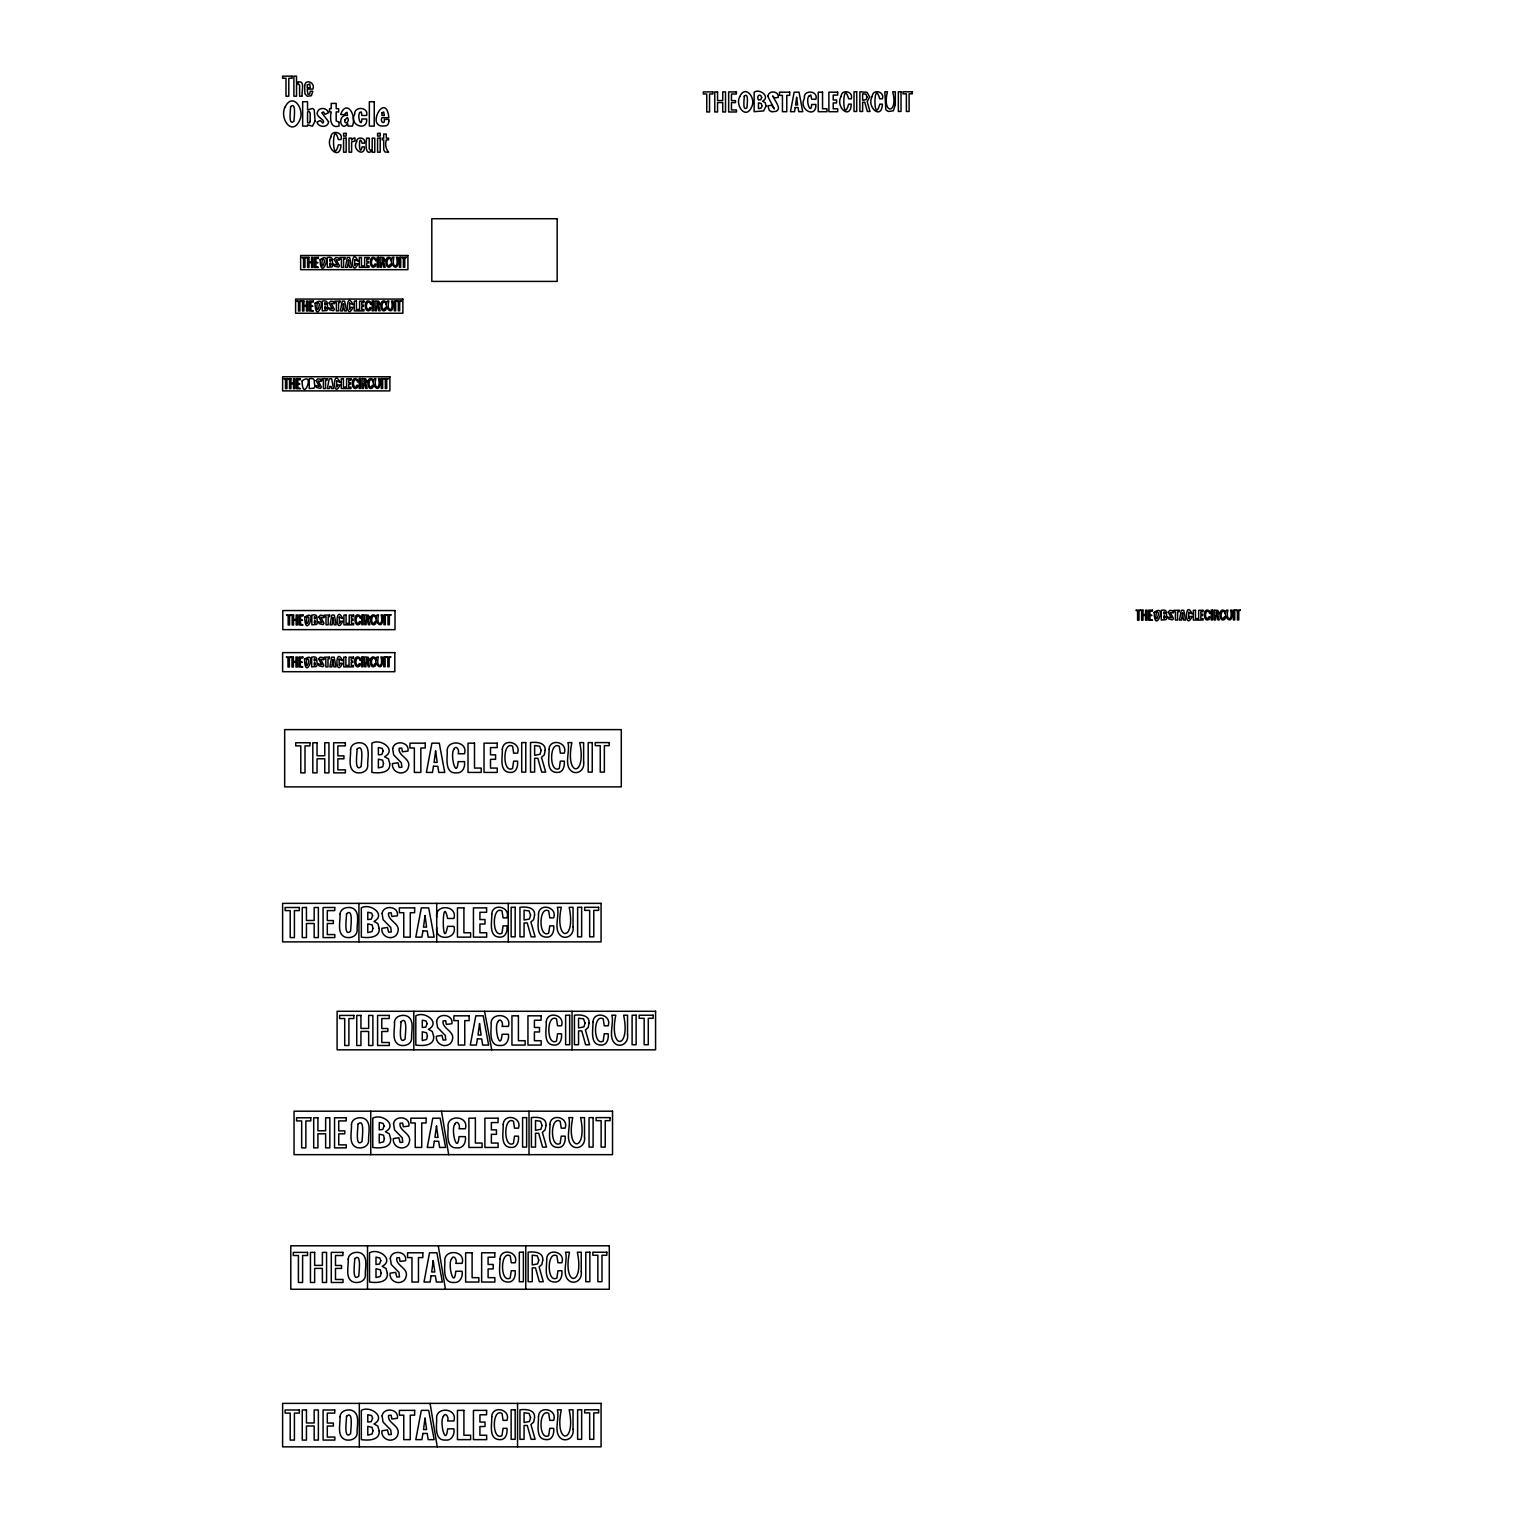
<?xml version="1.0" encoding="UTF-8"?>
<svg xmlns="http://www.w3.org/2000/svg" width="1523" height="1523" viewBox="0 0 1523 1523"><rect width="100%" height="100%" fill="white"/><g stroke="black" fill="none" stroke-linecap="round" stroke-linejoin="round"><path stroke-width="1.5" d="M436.72 917.265C434.474 903.634 457.966 905.024 453.911 918.464L447.591 918.464C441.765 891.355 441.956 954.007 447.591 926.346L453.911 926.346C458.061 939.824 434.626 941.614 436.72 927.831M484.561 1011.291L491.739 1049.823M441.518 1111.2L448.695 1154.662M438.262 1245.795L445.439 1289.258M430.076 1403.387L437.253 1446.85M572.039 1011.291L572.039 1049.823M529.014 1111.2L529.014 1154.662M525.759 1245.795L525.759 1289.258M517.553 1403.387L517.553 1446.85M508.263 903.367L508.263 941.88M436.72 903.367L436.72 941.88M413.799 1011.291L413.799 1049.823M370.755 1111.2L370.755 1154.662M367.5 1245.795L367.5 1289.258M359.295 1403.387L359.295 1446.85M358.933 903.367L358.933 941.88M356.572 141.944C351.642 149.844 364.854 157.554 364.435 146.912L362.074 146.912C358.914 159.591 358.343 131.016 362.074 143.219L364.435 143.219C366.396 137.317 356.344 135.89 356.572 141.944M304.638 85.669L304.905 93.836L307.284 96.254L311.358 95.702L312.824 91.228L310.235 91.228L309.702 94.179L307.874 94.198L307.189 89.096L312.843 89.096C315.718 82.699 305.457 78.225 304.638 85.669M379.798 385.129C378.618 393.6 369.994 383.51 374.563 378.599L375.876 378.599C372.945 390.04 381.416 390.04 378.504 378.599L379.798 378.599L379.798 385.129M392.782 307.475C391.601 315.946 382.977 305.856 387.546 300.945L388.86 300.945C385.928 312.386 394.4 312.386 391.487 300.945L392.782 300.945L392.782 307.475M397.827 263.898C396.665 272.37 388.041 262.28 392.591 257.368L393.905 257.368C390.992 268.81 399.464 268.81 396.532 257.368L397.827 257.368L397.827 263.898M382.463 621.403C381.283 629.875 372.659 619.785 377.228 614.892L378.523 614.892C375.61 626.315 384.082 626.334 381.15 614.892L382.463 614.892L382.463 621.403M382.254 663.457C381.093 671.929 372.469 661.858 377.019 656.946L378.332 656.946C375.419 668.388 383.891 668.388 380.959 656.946L382.254 656.946L382.254 663.457M573.048 926.86C574.19 933.18 568.898 939.12 562.387 936.816C552.297 931.429 559.931 915.894 557.361 907.308L561.283 907.308C554.029 942.223 576.417 942.223 569.164 907.308L573.048 907.308L573.048 926.86M583.633 762.166C584.756 768.468 579.482 774.407 572.972 772.104C562.863 766.716 570.516 751.201 567.927 742.596L571.867 742.596C564.614 777.511 587.002 777.511 579.73 742.596L583.633 742.596L583.633 762.166M584.508 1137.167C585.632 1143.468 580.358 1149.427 573.847 1147.124C563.738 1141.717 571.392 1126.201 568.802 1117.615L572.743 1117.615C565.49 1152.53 587.878 1152.53 580.606 1117.615L584.508 1117.615L584.508 1137.167M581.253 1271.762C582.376 1278.083 577.103 1284.022 570.592 1281.719C560.483 1276.331 568.136 1260.797 565.547 1252.211L569.488 1252.211C562.234 1287.125 584.623 1287.125 577.35 1252.211L581.253 1252.211L581.253 1271.762M573.048 1429.355C574.19 1435.675 568.898 1441.615 562.387 1439.311C552.297 1433.924 559.931 1418.389 557.361 1409.803L561.283 1409.803C554.029 1444.718 576.417 1444.718 569.164 1409.803L573.048 1409.803L573.048 1429.355M627.552 1034.802C628.675 1041.104 623.383 1047.043 616.891 1044.759C606.782 1039.352 614.435 1023.837 611.846 1015.232L615.787 1015.232C608.515 1050.147 630.922 1050.166 623.649 1015.232L627.552 1015.232L627.552 1034.802M895.296 104.84L893.335 110.836L888.195 111.465L885.834 109.808L884.825 91.799L887.452 91.799C881.608 114.663 898.551 114.663 892.706 91.799L895.296 91.799L895.296 104.84M1231.86 616.625C1230.698 625.096 1222.074 615.006 1226.643 610.114L1227.938 610.114C1225.025 621.536 1233.497 621.536 1230.565 610.114L1231.86 610.114L1231.86 616.625M330.853 137.07C324.646 147.75 340.371 161.457 341 144.894L338.392 144.894C332.014 167.378 331.919 117.652 338.392 139.564L341 139.564C343.646 132.158 331.252 129.303 330.853 137.07M352.689 380.883C351.432 383.853 353.012 391.03 357.258 387.718C358.667 384.139 356.401 384.5 355.773 387.413C350.785 386.157 354.821 374.867 357.772 382.121C359.085 378.427 352.898 376.981 352.689 380.883M365.691 303.21C364.416 306.199 365.996 313.376 370.241 310.045C371.65 306.466 369.385 306.827 368.775 309.74C363.769 308.503 367.804 297.194 370.755 304.467C372.088 300.754 365.882 299.327 365.691 303.21M370.736 259.633C369.48 262.622 371.041 269.799 375.286 266.468C376.695 262.889 374.43 263.251 373.82 266.163C368.833 264.926 372.868 253.618 375.8 260.89C377.133 257.178 370.946 255.75 370.736 259.633M368.261 380.883C367.005 383.853 368.566 391.03 372.811 387.718C374.239 384.139 371.955 384.5 371.345 387.413C366.358 386.157 370.394 374.867 373.325 382.121C374.658 378.427 368.471 376.981 368.261 380.883M355.354 617.158C354.098 620.147 355.659 627.305 359.904 623.992C361.332 620.413 359.047 620.775 358.438 623.688C353.45 622.431 357.486 611.142 360.437 618.414C361.751 614.702 355.563 613.274 355.354 617.158M355.164 659.212C353.907 662.2 355.468 669.359 359.714 666.046C361.141 662.467 358.857 662.829 358.248 665.741C353.26 664.485 357.296 653.196 360.228 660.468C361.56 656.756 355.373 655.328 355.164 659.212M381.245 303.21C379.988 306.199 381.55 313.376 385.795 310.045C387.223 306.466 384.938 306.827 384.329 309.74C379.341 308.503 383.377 297.194 386.309 304.467C387.642 300.754 381.454 299.327 381.245 303.21M386.309 259.633C385.033 262.622 386.614 269.799 390.859 266.468C392.268 262.889 390.002 263.251 389.393 266.163C384.386 264.926 388.441 253.618 391.373 260.89C392.706 257.178 386.499 255.75 386.309 259.633M370.927 617.158C369.651 620.147 371.231 627.305 375.477 623.992C376.885 620.413 374.62 620.775 374.011 623.688C369.004 622.431 373.059 611.142 375.991 618.414C377.323 614.702 371.136 613.274 370.927 617.158M370.736 659.212C369.461 662.2 371.041 669.359 375.286 666.046C376.695 662.467 374.43 662.829 373.82 665.741C368.813 664.485 372.868 653.196 375.8 660.468C377.133 656.756 370.927 655.328 370.736 659.212M491.777 914.124C492.138 921.301 488.102 936.74 499.544 937.14C505.826 937.768 507.635 930.781 506.969 925.851L503.085 925.851L501.981 933.161C491.739 938.796 491.834 905.176 502.019 910.944L503.085 917.874L506.969 917.874C510.966 906.756 492.367 902.454 491.777 914.124M502.343 749.411C502.723 756.588 498.668 772.047 510.129 772.428C516.392 773.056 518.201 766.069 517.553 761.138L513.651 761.138L512.566 768.468C502.323 774.084 502.419 740.483 512.604 746.232L513.651 753.162L517.553 753.162C521.532 742.044 502.952 737.741 502.343 749.411M503.218 1124.431C503.599 1131.608 499.544 1147.047 511.005 1147.447C517.268 1148.075 519.076 1141.07 518.429 1136.158L514.527 1136.158L513.441 1143.468C503.199 1149.104 503.294 1115.483 513.479 1121.252L514.527 1128.162L518.429 1128.162C522.408 1117.063 503.827 1112.761 503.218 1124.431M499.963 1259.026C500.344 1266.203 496.289 1281.643 507.749 1282.042C514.013 1282.671 515.821 1275.684 515.174 1270.753L511.271 1270.753L510.186 1278.064C499.944 1283.699 500.039 1250.078 510.224 1255.847L511.271 1262.776L515.174 1262.776C519.153 1251.659 500.572 1247.356 499.963 1259.026M491.777 1416.618C492.138 1423.796 488.102 1439.235 499.544 1439.635C505.826 1440.263 507.635 1433.276 506.969 1428.346L503.085 1428.346L501.981 1435.656C491.739 1441.291 491.834 1407.671 502.019 1413.439L503.085 1420.369L506.969 1420.369C510.966 1409.251 492.367 1404.948 491.777 1416.618M538.476 914.124C538.837 921.301 534.801 936.74 546.243 937.14C552.525 937.768 554.334 930.781 553.668 925.851L549.784 925.851L548.68 933.161C538.438 938.796 538.533 905.176 548.718 910.944L549.784 917.874L553.668 917.874C557.665 906.756 539.066 902.454 538.476 914.124M549.041 749.411C549.422 756.588 545.367 772.047 556.828 772.428C563.091 773.056 564.9 766.069 564.252 761.138L560.35 761.138L559.265 768.468C549.022 774.084 549.118 740.483 559.303 746.232L560.35 753.162L564.252 753.162C568.231 742.044 549.651 737.741 549.041 749.411M546.262 1022.066C546.624 1029.243 542.588 1044.683 554.029 1045.064C560.312 1045.711 562.12 1038.705 561.473 1033.774L557.57 1033.774L556.485 1041.104C546.243 1046.72 546.338 1013.119 556.523 1018.887L557.57 1025.798L561.473 1025.798C565.452 1014.68 546.871 1010.377 546.262 1022.066M549.917 1124.431C550.298 1131.608 546.243 1147.047 557.704 1147.447C563.967 1148.075 565.775 1141.07 565.128 1136.158L561.226 1136.158L560.14 1143.468C549.898 1149.104 549.993 1115.483 560.178 1121.252L561.226 1128.162L565.128 1128.162C569.107 1117.063 550.526 1112.761 549.917 1124.431M546.662 1259.026C547.043 1266.203 542.988 1281.643 554.448 1282.042C560.711 1282.671 562.52 1275.684 561.873 1270.753L557.97 1270.753L556.885 1278.064C546.643 1283.699 546.738 1250.078 556.923 1255.847L557.97 1262.776L561.873 1262.776C565.852 1251.659 547.271 1247.356 546.662 1259.026M538.476 1416.618C538.837 1423.796 534.801 1439.235 546.243 1439.635C552.525 1440.263 554.334 1433.276 553.668 1428.346L549.784 1428.346L548.68 1435.656C538.438 1441.291 538.533 1407.671 548.718 1413.439L549.784 1420.369L553.668 1420.369C557.665 1409.251 539.066 1404.948 538.476 1416.618M592.961 1022.066C593.323 1029.243 589.287 1044.683 600.728 1045.064C607.011 1045.711 608.819 1038.705 608.172 1033.774L604.269 1033.774L603.184 1041.104C592.942 1046.72 593.037 1013.119 603.222 1018.887L604.269 1025.798L608.172 1025.798C612.151 1014.68 593.57 1010.377 592.961 1022.066M841.115 96.349C834.909 107.01 850.634 120.717 851.243 104.154L848.654 104.154C842.257 126.637 842.162 76.912 848.654 98.843L851.243 98.843C853.908 91.437 841.515 88.562 841.115 96.349M872.241 96.349C866.035 107.01 881.76 120.717 882.388 104.154L879.78 104.154C873.402 126.637 873.307 76.912 879.78 98.843L882.388 98.843C885.034 91.437 872.641 88.562 872.241 96.349M1204.769 612.379C1203.513 615.368 1205.074 622.526 1209.319 619.214C1210.747 615.635 1208.462 615.996 1207.853 618.909C1202.865 617.653 1206.901 606.363 1209.833 613.636C1211.166 609.923 1204.979 608.496 1204.769 612.379M1220.342 612.379C1219.066 615.368 1220.646 622.526 1224.892 619.214C1226.301 615.635 1224.035 615.996 1223.426 618.909C1218.419 617.653 1222.474 606.363 1225.406 613.636C1226.738 609.923 1220.532 608.496 1220.342 612.379M307.322 84.964L307.189 87.668L310.235 87.668L309.721 83.974L307.322 84.964M336.564 380.826L336.792 387.013L337.973 384.938L340.086 384.938C332.642 400.72 332.528 366.738 340.086 382.33L336.564 380.826M349.548 303.153L349.776 309.34L350.956 307.284L353.069 307.284C345.626 323.066 345.512 289.084 353.069 304.657L349.548 303.153M354.592 259.576L354.821 265.764L356.001 263.707L358.114 263.707C350.69 279.49 350.557 245.508 358.114 261.08L354.592 259.576M339.229 617.101L339.458 623.288L340.638 621.232L342.732 621.232C335.307 636.995 335.174 603.032 342.732 618.605L339.229 617.101M339.02 659.154L339.267 665.342L340.429 663.286L342.542 663.286C335.117 679.068 334.984 645.086 342.542 660.658L339.02 659.154M453.93 749.24C449.742 754.704 456.5 780.347 458.156 761.633L464.477 761.633C465.448 767.04 462.478 773.703 456.062 772.865C445.173 773.532 447.02 759.406 447.286 752.571C445.059 738.922 468.532 740.311 464.477 753.752L458.156 753.752C459.889 750.63 456.139 744.157 453.93 749.24M454.806 1124.26C450.618 1129.723 457.357 1155.367 459.032 1136.634L465.353 1136.634C466.324 1142.041 463.354 1148.723 456.938 1147.866C446.049 1148.532 447.895 1134.426 448.162 1127.572C445.934 1113.941 469.408 1115.331 465.353 1128.771L459.032 1128.771C460.765 1125.649 457.014 1119.158 454.806 1124.26M451.55 1258.855C447.362 1264.318 454.121 1289.962 455.777 1271.248L462.097 1271.248C463.068 1276.636 460.098 1283.318 453.683 1282.48C442.793 1283.128 444.64 1269.021 444.906 1262.167C442.679 1248.536 466.152 1249.926 462.097 1263.367L455.777 1263.367C457.509 1260.244 453.759 1253.753 451.55 1258.855M443.364 1416.447C439.157 1421.911 445.915 1447.554 447.591 1428.841L453.911 1428.841C454.863 1434.228 451.893 1440.91 445.497 1440.073C434.588 1440.72 436.454 1426.613 436.72 1419.76C434.474 1406.129 457.966 1407.519 453.911 1420.959L447.591 1420.959C449.304 1417.837 445.573 1411.345 443.364 1416.447M497.85 1021.876C493.642 1027.34 500.401 1053.002 502.076 1034.269L508.396 1034.269C509.367 1039.676 506.398 1046.339 499.982 1045.501C489.073 1046.168 490.939 1032.042 491.206 1025.207C488.978 1011.577 512.451 1012.966 508.396 1026.388L502.076 1026.388C503.808 1023.266 500.058 1016.793 497.85 1021.876M808.827 96.235C805.267 100.594 811.074 115.729 811.645 104.478L815.871 104.478C816.537 119.08 797.995 109.713 804.411 98.443C802.926 89.343 818.574 90.276 815.871 99.242L811.645 99.242L810.845 95.035L808.827 96.235M1188.644 612.322L1188.873 618.509L1190.053 616.453L1192.147 616.453C1184.723 632.216 1184.589 598.253 1192.147 613.826L1188.644 612.322M315.166 385.662L313.985 388.175L309.226 388.555L309.226 378.789C316.993 377.209 312.957 383.111 315.166 385.662M328.149 308.008L326.969 310.502L322.21 310.882L322.21 301.135C329.977 299.555 325.96 305.457 328.149 308.008M333.213 264.431L332.014 266.925L327.255 267.306L327.255 257.558C335.022 255.978 331.005 261.88 333.213 264.431M317.831 621.936L316.632 624.449L311.872 624.83L311.872 615.083C319.659 613.483 315.623 619.404 317.831 621.936M317.641 663.99L316.441 666.503L311.682 666.884L311.682 657.136C319.449 655.537 315.432 661.458 317.641 663.99M389.755 763.765C390.592 773.475 378.389 773.36 371.898 772.428L371.898 743.167C381.112 737.951 397.065 750.173 384.558 756.722L388.422 758.854L389.755 763.765M379.17 928.478C380.027 938.168 367.824 938.073 361.332 937.14L361.332 907.879C370.527 902.663 386.48 914.885 373.973 921.434L377.837 923.566L379.17 928.478M390.63 1138.766C391.468 1148.475 379.265 1148.38 372.773 1147.447L372.773 1118.187C381.987 1112.97 397.922 1125.173 385.433 1131.722L389.298 1133.874L390.63 1138.766M387.375 1273.38C388.213 1283.07 376.01 1282.975 369.518 1282.042L369.518 1252.782C378.732 1247.565 394.666 1259.788 382.178 1266.336L386.042 1268.469L387.375 1273.38M379.17 1430.973C380.027 1440.663 367.824 1440.568 361.332 1439.635L361.332 1410.374C370.527 1405.158 386.48 1417.38 373.973 1423.929L377.837 1426.061L379.17 1430.973M433.655 1036.401C434.512 1046.111 422.309 1046.015 415.817 1045.064L415.817 1015.822C425.031 1010.587 440.966 1022.809 428.458 1029.358L432.323 1031.49L433.655 1036.401M766.05 105.906L763.67 110.912L754.152 111.693L754.152 92.18C760.415 88.106 770.486 97.32 762.585 101.203L765.155 102.631L766.05 105.906M1167.246 617.158L1166.047 619.671L1161.288 620.051L1161.288 610.304C1169.074 608.705 1165.038 614.626 1167.246 617.158M285.125 107.01C279.185 118.071 291.807 136.67 299.46 120.736C305.438 109.694 292.778 91.266 285.125 107.01M315.09 121.002L312.424 126.219L307.551 124.772L307.551 126.085L302.658 126.085L302.658 101.717L307.551 101.717L307.551 109.961L312.272 108.495A3.122 3.122 0 0 1 314.214 109.903L315.09 121.002M302.106 380.921C302.506 404.357 315.832 370.66 302.106 380.921M315.09 303.267C315.489 326.703 328.816 293.006 315.09 303.267M320.135 259.691C320.553 283.126 333.88 249.429 320.135 259.691M304.752 617.196C305.171 640.65 318.497 606.954 304.752 617.196M304.562 659.25C304.981 682.704 318.307 649.007 304.562 659.25M350.557 749.544C351.204 756.722 346.882 769.439 356.173 772.58C361.027 773.836 367.405 771.742 367.766 766.012C367.119 758.835 371.46 746.118 362.093 743.072C357.277 741.834 350.918 743.852 350.557 749.544M339.972 914.257C340.619 921.434 336.297 934.132 345.588 937.292C350.461 938.549 356.82 936.436 357.182 930.724C356.534 923.547 360.894 910.83 351.508 907.765C346.692 906.528 340.352 908.565 339.972 914.257M351.432 1124.545C352.08 1131.741 347.739 1144.439 357.048 1147.581C361.903 1148.856 368.28 1146.743 368.642 1141.013C367.995 1133.854 372.335 1121.118 362.969 1118.072C358.152 1116.835 351.794 1118.853 351.432 1124.545M348.177 1259.14C348.824 1266.336 344.484 1279.034 353.793 1282.176C358.647 1283.451 365.025 1281.338 365.387 1275.627C364.739 1268.45 369.08 1255.714 359.714 1252.668C354.897 1251.43 348.539 1253.467 348.177 1259.14M339.972 1416.733C340.619 1423.929 336.297 1436.627 345.588 1439.787C350.461 1441.044 356.82 1438.93 357.182 1433.219C356.534 1426.042 360.894 1413.306 351.508 1410.26C346.692 1409.022 340.352 1411.06 339.972 1416.733M394.457 1022.18C395.123 1029.377 390.783 1042.075 400.092 1045.216C404.947 1046.472 411.305 1044.378 411.667 1038.648C411.02 1031.49 415.379 1018.754 406.013 1015.708C401.196 1014.47 394.838 1016.488 394.457 1022.18M739.911 96.425C734.619 105.106 745.756 120.012 751.391 107.41C756.703 98.728 745.528 83.955 739.911 96.425M1154.167 612.417C1154.586 635.872 1167.913 602.175 1154.167 612.417M365.634 381.207C363.312 386.614 363.369 375.819 365.634 381.207M378.618 303.553C376.295 308.96 376.352 298.146 378.618 303.553M383.682 259.976C381.34 265.383 381.416 254.569 383.682 259.976M368.299 617.5C365.958 622.907 366.034 612.094 368.299 617.5M368.109 659.554C365.767 664.961 365.844 654.148 368.109 659.554M541.16 750.42L539.999 754.285L534.63 755.313L534.63 745.547L539.618 746.194L541.16 750.42M530.575 915.133L529.414 918.997L524.064 920.025L524.064 910.259L529.052 910.906L530.575 915.133M542.036 1125.44L540.874 1129.285L535.506 1130.313L535.506 1120.566L540.494 1121.214L542.036 1125.44M538.78 1260.035L537.619 1263.9L532.25 1264.928L532.25 1255.161L537.238 1255.809L538.78 1260.035M530.575 1417.627L529.414 1421.492L524.064 1422.52L524.064 1412.754L529.052 1413.401L530.575 1417.627M585.079 1023.075L583.899 1026.921L578.55 1027.949L578.55 1018.183L583.537 1018.849L585.079 1023.075M866.987 97.015L866.206 99.585L862.646 100.271L862.646 93.76L865.959 94.198L866.987 97.015M1217.715 612.722C1215.373 618.129 1215.449 607.315 1217.715 612.722M388.86 121.059L388.479 123.382A4.207 4.207 0 0 1 386.48 125.648C363.35 130.654 385.985 89.381 388.86 117.69L381.873 117.69C379.589 122.126 385.376 125.172 384.348 119.384L388.86 119.384L388.86 121.059M316.137 380.636L319.316 386.347L316.08 385.605L316.422 387.375L320.23 388.365A2.284 2.284 0 0 0 321.353 386.899L318.174 380.997L321.239 381.435L320.496 379.227L317.698 378.827L316.137 380.636M329.12 302.982L332.3 308.693L329.063 307.932L329.406 309.702L333.213 310.711A2.284 2.284 0 0 0 334.337 309.226L331.157 303.344L334.222 303.781L333.48 301.573L330.681 301.173L329.12 302.982M334.184 259.405L337.364 265.116L334.127 264.355L334.47 266.125L338.277 267.134A2.284 2.284 0 0 0 339.401 265.649L336.221 259.767L339.286 260.205L338.544 257.996L335.726 257.596L334.184 259.405M318.802 616.91L321.981 622.621L318.745 621.879L319.088 623.649L322.895 624.658A2.284 2.284 0 0 0 324.018 623.174L320.839 617.291L323.904 617.71L323.162 615.52L320.363 615.121L318.802 616.91M318.612 658.964L321.791 664.675L318.554 663.933L318.897 665.703L322.705 666.712A2.284 2.284 0 0 0 323.828 665.227L320.649 659.345L323.714 659.764L322.971 657.574L320.154 657.174L318.612 658.964M392.667 748.688L393.657 754.875L401.349 762.795L401.882 767.268L399.216 767.44L398.017 762.756L392.496 763.575C391.506 770.448 399.102 775.15 404.966 771.894A6.873 6.873 0 0 0 408.335 767.459C411.572 758.492 397.617 756.093 399.178 748.269L401.748 748.04L402.434 751.772L407.993 751.086C409.63 741.492 394.095 739.721 392.667 748.688M382.083 913.4L383.073 919.587L390.764 927.488L391.316 931.981L388.632 932.152L387.451 927.469L381.911 928.288C380.921 935.16 388.536 939.862 394.381 936.607A6.873 6.873 0 0 0 397.75 932.171C400.987 923.205 387.032 920.806 388.593 912.981L391.164 912.753L391.849 916.484L397.408 915.799C399.045 906.204 383.51 904.434 382.083 913.4M393.543 1123.688L394.533 1129.895L402.224 1137.795L402.757 1142.269L400.092 1142.459L398.893 1137.757L393.372 1138.595C392.382 1145.467 399.978 1150.17 405.841 1146.895A6.873 6.873 0 0 0 409.211 1142.478C412.447 1133.512 398.493 1131.113 400.054 1123.27L402.624 1123.06L403.309 1126.773L408.868 1126.087C410.506 1116.511 394.952 1114.722 393.543 1123.688M390.288 1258.303L391.278 1264.49L398.969 1272.39L399.502 1276.883L396.837 1277.055L395.637 1272.352L390.116 1273.19C389.127 1280.062 396.722 1284.765 402.586 1281.49A6.873 6.873 0 0 0 405.956 1277.074C409.192 1268.107 395.238 1265.708 396.799 1257.884L399.369 1257.655L400.054 1261.387L405.613 1260.701C407.25 1251.106 391.697 1249.336 390.288 1258.303M382.083 1415.895L383.073 1422.082L390.764 1429.983L391.316 1434.476L388.632 1434.647L387.451 1429.945L381.911 1430.782C380.921 1437.655 388.536 1442.357 394.381 1439.083A6.873 6.873 0 0 0 397.75 1434.666C400.987 1425.699 387.032 1423.301 388.593 1415.476L391.164 1415.248L391.849 1418.979L397.408 1418.294C399.045 1408.699 383.51 1406.928 382.083 1415.895M436.587 1021.324L437.558 1027.511L445.268 1035.431L445.801 1039.904L443.136 1040.095L441.937 1035.393L436.416 1036.23C435.426 1043.103 443.022 1047.805 448.866 1044.531A6.873 6.873 0 0 0 452.255 1040.114C455.491 1031.147 441.537 1028.748 443.098 1020.905L445.649 1020.696L446.334 1024.408L451.912 1023.723C453.549 1014.147 437.996 1012.357 436.587 1021.324M767.992 95.854C767.383 97.491 779.7 116.757 771.552 105.239L767.878 105.791L769.343 110.494L771.799 111.807L776.178 111.331A4.588 4.588 0 0 0 778.424 108.38C779.167 104.954 768.43 90.809 774.503 97.91L778.196 97.453C779.3 91.056 768.944 89.876 767.992 95.854M1168.217 612.132L1171.396 617.843L1168.16 617.101L1168.503 618.871L1172.31 619.88A2.284 2.284 0 0 0 1173.433 618.395L1170.254 612.513L1173.319 612.931L1172.577 610.742L1169.778 610.342L1168.217 612.132M290.588 106.667C290.741 109.123 287.923 126.828 294.015 121.117C293.901 118.718 296.604 101.013 290.588 106.667M317.26 303.115C314.975 318.859 322.781 300.773 317.26 303.115M322.324 259.538C320.039 275.282 327.826 257.197 322.324 259.538M306.942 617.062C304.657 632.807 312.443 614.721 306.942 617.062M306.751 659.116C304.467 674.86 312.253 656.775 306.751 659.116M357.105 749.126C357.277 752.057 353.907 773.303 361.218 766.469C361.084 763.575 364.34 742.329 357.105 749.126M346.521 913.838C346.711 916.77 343.322 938.016 350.633 931.181C350.499 928.288 353.755 907.042 346.521 913.838M357.981 1124.145C358.152 1127.077 354.783 1148.323 362.093 1141.489C361.96 1138.595 365.196 1117.349 357.981 1124.145M354.726 1258.74C354.897 1261.672 351.527 1282.918 358.838 1276.084C358.705 1273.19 361.941 1251.944 354.726 1258.74M346.521 1416.333C346.711 1419.265 343.322 1440.511 350.633 1433.676C350.499 1430.782 353.755 1409.536 346.521 1416.333M401.006 1021.781C401.196 1024.693 397.808 1045.939 405.137 1039.105C405.004 1036.23 408.24 1014.965 401.006 1021.781M744.271 96.158C744.404 98.1 742.139 112.264 747.012 107.714C746.936 105.791 749.107 91.627 744.271 96.158M1156.357 612.284C1154.072 628.028 1161.859 609.942 1156.357 612.284M345.34 113.425L345.207 114.682L340.638 114.511C346.444 98.671 356.915 115.196 352.441 126.085L348.044 126.085L347.644 123.63C340.866 132.939 336.393 114.32 347.434 115.31L347.054 112.245L345.34 113.425M359.752 112.569C356.896 116.51 361.522 128.713 361.865 118.984L366.586 118.984C368.223 131.854 348.101 125.476 354.688 114.206C354.098 105.791 369.08 106.991 366.586 115.462L361.865 115.462L361.313 111.883L359.752 112.569M326.074 307.97C323.999 312.71 324.38 303.058 326.074 307.97M331.119 264.393C329.044 269.133 329.444 259.481 331.119 264.393M315.737 621.898C313.662 626.638 314.062 616.986 315.737 621.898M315.547 663.971C313.471 668.711 313.871 659.04 315.547 663.971M383.51 763.651L382.673 766.831L378.37 767.916L378.37 759.139L382.654 760.167L383.51 763.651M372.926 928.364L372.088 931.543L367.785 932.628L367.785 923.852L372.088 924.88L372.926 928.364M384.367 1138.671L383.549 1141.85L379.246 1142.935L379.246 1134.14L383.529 1135.187L384.367 1138.671M381.112 1273.266L380.293 1276.445L375.991 1277.53L375.991 1268.754L380.274 1269.782L381.112 1273.266M372.926 1430.859L372.088 1434.038L367.785 1435.123L367.785 1426.347L372.088 1427.375L372.926 1430.859M427.411 1036.287L426.592 1039.467L422.29 1040.552L422.29 1031.775L426.573 1032.822L427.411 1036.287M761.881 105.829L761.329 107.962L758.454 108.666L758.454 102.822L761.31 103.507L761.881 105.829M1165.152 617.12C1163.077 621.86 1163.477 612.208 1165.152 617.12M366.967 381.207L365.748 383.51L367.138 388.441L365.825 388.441L364.53 383.815L363.464 383.815L363.464 388.441L362.093 388.441L362.093 378.599L365.691 378.865L366.967 381.207M379.95 303.553L378.732 305.856L380.122 310.787L378.808 310.787L377.514 306.161L376.448 306.161L376.448 310.787L375.077 310.787L375.077 300.945L378.675 301.211L379.95 303.553M384.995 259.976L383.777 262.28L385.186 267.21L383.853 267.21L382.578 262.584L381.512 262.584L381.512 267.21L380.122 267.21L380.122 257.368L383.739 257.634L384.995 259.976M369.613 617.5L368.414 619.785L369.803 624.716L368.471 624.716L367.195 620.108L366.129 620.108L366.129 624.716L364.759 624.716L364.759 614.892L368.357 615.159L369.613 617.5M369.423 659.554L368.204 661.858L369.613 666.769L368.28 666.769L367.005 662.162L365.939 662.162L365.939 666.769L364.549 666.769L364.549 656.946L368.166 657.213L369.423 659.554M545.139 750.42L544.301 754.837L541.484 757.312L545.672 772.104L541.712 772.104L537.847 758.264L534.63 758.264L534.63 772.104L530.518 772.104L530.518 742.596C536.21 741.834 545.938 742.329 545.139 750.42M534.554 915.133L533.716 919.549L530.918 922.024L535.106 936.816L531.127 936.816L527.263 922.976L524.064 922.976L524.064 936.816L519.952 936.816L519.952 907.308C525.644 906.547 535.354 907.023 534.554 915.133M546.015 1125.44L545.158 1129.857L542.359 1132.331L546.548 1147.105L542.588 1147.105L538.723 1133.264L535.506 1133.264L535.506 1147.105L531.394 1147.105L531.394 1117.615C537.086 1116.854 546.795 1117.33 546.015 1125.44M542.759 1260.035L541.902 1264.452L539.104 1266.927L543.292 1281.719L539.332 1281.719L535.468 1267.878L532.25 1267.878L532.25 1281.719L528.138 1281.719L528.138 1252.211C533.831 1251.449 543.54 1251.925 542.759 1260.035M534.554 1417.627L533.716 1422.044L530.918 1424.519L535.106 1439.311L531.127 1439.311L527.263 1425.471L524.064 1425.471L524.064 1439.311L519.952 1439.311L519.952 1409.803C525.644 1409.042 535.354 1409.517 534.554 1417.627M589.039 1023.075L588.202 1027.492L585.403 1029.948L589.591 1044.74L585.613 1044.74L581.767 1030.9L578.55 1030.9L578.55 1044.74L574.438 1044.74L574.438 1015.232C580.13 1014.489 589.839 1014.965 589.039 1023.075M869.633 97.015L867.196 101.603L869.995 111.465L867.349 111.465L864.778 102.231L862.646 102.231L862.646 111.465L859.886 111.465L859.886 91.799L867.101 92.332L869.633 97.015M1219.028 612.722L1217.829 615.006L1219.219 619.937L1217.886 619.937L1216.61 615.33L1215.544 615.33L1215.544 619.937L1214.174 619.937L1214.174 610.114L1217.772 610.38L1219.028 612.722M310.178 121.269L309.664 122.963L307.551 122.754L307.551 111.921L308.979 111.35L310.178 113.14L310.178 121.269M382.026 112.702L381.873 115.405L384.348 115.405L383.72 112.036L382.026 112.702M328.568 121.669C328.378 127.989 318.25 127.704 316.955 122.03L320.287 120.545L322.857 123.077C326.531 119.708 314.766 116.985 317.526 111.845C319.202 106.781 327.483 107.619 328.359 112.873L325.141 114.32L323.352 111.921L321.772 112.816L328.568 121.669M348.5 260.166L347.986 263.974L349.014 263.974L348.5 260.166M343.437 303.743L342.922 307.551L343.951 307.551L343.437 303.743M333.118 617.672L332.604 621.479L333.632 621.479L333.118 617.672M332.928 659.745L332.414 663.533L333.442 663.533L332.928 659.745M435.616 750.972L434.074 762.395L437.177 762.395L435.616 750.972M425.05 915.685L423.489 927.107L426.592 927.107L425.05 915.685M436.492 1125.992L434.95 1137.395L438.053 1137.395L436.492 1125.992M433.236 1260.587L431.694 1271.991L434.797 1271.991L433.236 1260.587M425.05 1418.18L423.489 1429.583L426.592 1429.583L425.05 1418.18M479.536 1023.608L477.994 1035.031L481.097 1035.031L479.536 1023.608M796.624 97.377L795.596 104.992L797.671 104.992L796.624 97.377M1182.533 612.893L1182.019 616.701L1183.047 616.701L1182.533 612.893M331.024 260.166C329.444 264.355 329.101 256.264 331.024 260.166M325.96 303.743C324.399 307.932 324.056 299.841 325.96 303.743M315.642 617.691C313.89 621.898 313.795 613.769 315.642 617.691M315.451 659.745C313.871 663.933 313.529 655.842 315.451 659.745M383.168 751.01L381.873 754.437L378.37 754.875L378.37 747.507L382.235 748.402L383.168 751.01M372.602 915.723L371.288 919.15L367.785 919.587L367.785 912.22L371.65 913.115L372.602 915.723M384.043 1126.03L382.749 1129.457L379.246 1129.895L379.246 1122.527L383.111 1123.403L384.043 1126.03M380.788 1260.625L379.494 1264.052L375.991 1264.49L375.991 1257.122L379.855 1258.017L380.788 1260.625M372.602 1418.218L371.288 1421.644L367.785 1422.082L367.785 1414.715L371.65 1415.609L372.602 1418.218M427.087 1023.646L425.793 1027.092L422.29 1027.511L422.29 1020.143L426.154 1021.038L427.087 1023.646M761.652 97.415L760.796 99.699L758.454 99.985C755.751 95.644 761.043 93.055 761.652 97.415M1165.057 612.912C1163.477 617.101 1163.134 608.991 1165.057 612.912M344.883 120.012C343.722 125.514 350.69 121.973 347.434 117.461L344.883 120.012M347.796 265.249L347.453 267.306L345.416 267.306L347.263 257.558L349.719 257.558L351.527 267.306L349.548 267.306L349.224 265.249L347.796 265.249M329.749 386.48L329.406 388.555L327.369 388.555L329.215 378.789L331.671 378.789L333.499 388.555L331.5 388.555L331.176 386.48L329.749 386.48M342.732 308.826L342.389 310.882L340.352 310.882L342.199 301.135L344.655 301.135L346.483 310.882L344.484 310.882L344.16 308.826L342.732 308.826M332.414 622.774L332.071 624.83L330.034 624.83L331.881 615.083L334.337 615.083L336.145 624.83L334.165 624.83L333.842 622.774L332.414 622.774M332.223 664.828L331.881 666.884L329.844 666.884L331.69 657.136L334.146 657.136L335.955 666.884L333.975 666.884L333.651 664.828L332.223 664.828M433.484 766.259L432.475 772.428L426.383 772.428L431.904 743.167L439.271 743.167L444.735 772.428L438.776 772.428L437.786 766.259L433.484 766.259M422.918 930.972L421.909 937.14L415.798 937.14L421.319 907.879L428.686 907.879L434.15 937.14L428.191 937.14L427.221 930.972L422.918 930.972M434.36 1141.26L433.351 1147.447L427.259 1147.447L432.779 1118.187L440.147 1118.187L445.611 1147.447L439.633 1147.447L438.662 1141.26L434.36 1141.26M431.104 1275.855L430.095 1282.042L424.003 1282.042L429.524 1252.782L436.892 1252.782L442.355 1282.042L436.378 1282.042L435.407 1275.855L431.104 1275.855M477.403 1038.895L476.394 1045.064L470.283 1045.064L475.823 1015.822L483.191 1015.822L488.636 1045.064L482.677 1045.064L481.706 1038.895L477.403 1038.895M422.918 1433.448L421.909 1439.635L415.798 1439.635L421.319 1410.374L428.686 1410.374L434.15 1439.635L428.191 1439.635L427.221 1433.448L422.918 1433.448M795.215 107.562L794.53 111.693L790.456 111.693L794.149 92.18L799.061 92.18L802.697 111.693L798.718 111.693L798.071 107.562L795.215 107.562M1181.829 617.995L1181.486 620.051L1179.449 620.051L1181.296 610.304L1183.752 610.304L1185.56 620.051L1183.58 620.051L1183.257 617.995L1181.829 617.995M352.403 139.088L351.623 140.154L351.623 138.155L349.034 138.155L349.034 152.205L351.623 152.205L351.623 141.944L355.145 140.877L354.916 138.003A3.141 3.141 0 0 0 352.403 139.088M298.127 82.185L296.528 83.384L296.528 76.15L293.882 76.15L293.882 96.216L296.528 96.216L296.528 84.717L298.451 83.784L299.593 85.383L299.593 96.216L302.239 96.216C301.04 93.055 305.704 79.615 298.127 82.185M372.183 150.815C364.378 157.021 366.072 141.81 366.643 138.155L369.232 138.155L369.232 148.759L370.356 150.358L372.183 149.482L372.183 138.155L374.772 138.155L374.772 152.205L372.183 152.205L372.183 150.815M339.039 122.183L336.183 120.888L336.183 111.921L338.658 111.921L338.658 108.685L336.183 108.685L336.183 103.393L331.214 103.393L331.214 108.685L329.539 108.685L329.539 111.921L331.214 111.921C329.844 117.823 330.034 129.036 339.039 126.028L339.039 122.183M388.517 152.243L384.957 151.976L383.758 149.996L383.682 139.888L382.197 139.888L382.197 138.155L383.682 138.155L383.682 134.062L386.29 134.062L386.29 138.155L388.536 138.155L388.536 139.888L386.29 139.888C384.538 145.713 386.595 149.559 388.517 152.243M292.092 76.15L282.612 76.15L282.612 78.225L286 78.225L286 96.216L288.799 96.216L288.799 78.225L292.092 78.225L292.092 76.15M856.707 91.799L854.022 91.799L854.022 111.465L856.707 111.465L856.707 91.799M901.026 91.799L898.342 91.799L898.342 111.465L901.026 111.465L901.026 91.799M912.353 91.799L903.044 91.799L903.044 93.836L906.375 93.836L906.375 111.465L909.117 111.465L909.117 93.836L912.353 93.836L912.353 91.799M712.84 91.913L703.34 91.913L703.34 93.988L706.748 93.988L706.748 111.979L709.547 111.979L709.547 93.988L712.84 93.988L712.84 91.913M717.561 91.913L714.763 91.913L714.763 111.979L717.561 111.979L717.561 102.593L722.721 102.593L722.721 111.979L725.519 111.979L725.519 91.913L722.721 91.913L722.721 100.575L717.561 100.575L717.561 91.913M736.428 91.913L728.66 91.913L728.66 111.979L736.485 111.979L736.485 109.961L731.459 109.961L731.459 102.612L735.495 102.612L735.495 100.632L731.459 100.632L731.459 93.988L736.428 93.988L736.428 91.913M789.695 92.18L779.509 92.18L779.509 95.378L782.441 95.378L782.441 111.693L786.782 111.693L786.782 95.378L789.695 95.378L789.695 92.18M822.534 92.18L818.232 92.18L818.232 111.693L827.008 111.693L827.008 108.78L822.534 108.78L822.534 92.18M837.669 92.18L828.893 92.18L828.893 111.693L837.707 111.693L837.707 108.78L833.214 108.78L833.214 102.936L836.603 102.936L836.603 99.966L833.214 99.966L833.214 95.111L837.669 95.111L837.669 92.18M374.239 101.717L369.347 101.717L369.347 126.085L374.239 126.085L374.239 101.717M346.159 133.358L343.57 133.358L343.57 136.08L346.159 136.08L346.159 133.358M380.198 133.358L377.59 133.358L377.59 136.08L380.198 136.08L380.198 133.358M346.159 138.155L343.57 138.155L343.57 152.205L346.159 152.205L346.159 138.155M380.198 138.155L377.59 138.155L377.59 152.205L380.198 152.205L380.198 138.155M557.171 218.722L431.809 218.722L431.809 281.412L557.171 281.412L557.171 218.722M407.917 255.502L300.64 255.502L300.64 269.666L407.917 269.666L407.917 255.502M306.599 257.425L301.859 257.425L303.553 258.472L303.553 267.458L304.962 267.458L304.962 258.472L306.599 257.425M308.96 257.425L307.57 257.425L307.57 267.458L308.96 267.458L308.96 262.756L311.549 262.756L311.549 267.458L312.938 267.458L312.938 257.425L311.549 257.425L311.549 261.766L308.96 261.766L308.96 257.425M318.402 257.425L314.519 257.425L314.519 267.458L318.421 267.458L315.908 266.449L315.908 262.775L317.926 262.775L315.908 261.785L315.908 258.472L318.402 258.472L318.402 257.425M378.542 257.368L377.19 257.368L377.19 267.21L378.542 267.21L378.542 257.368M400.701 257.368L399.35 257.368L399.35 267.21L400.701 267.21L400.701 257.368M406.355 257.368L401.71 257.368L403.367 258.396L403.367 267.21L404.737 267.21L404.737 258.396L406.355 257.368M345.036 257.558L339.934 257.558L339.934 259.157L341.399 259.157L341.399 267.306L343.57 267.306L343.57 259.157L345.036 259.157L345.036 257.558M361.446 257.558L359.295 257.558L359.295 267.306L363.692 267.306L363.692 265.859L361.446 265.859L361.446 257.558M369.023 257.558L364.625 257.558L364.625 267.306L369.042 267.306L369.042 265.859L366.796 265.859L366.796 262.946L368.49 262.946L368.49 261.442L366.796 261.442L366.796 259.024L369.023 259.024L369.023 257.558M402.872 299.079L295.595 299.079L295.595 313.243L402.872 313.243L402.872 299.079M301.535 301.002L296.795 301.002L298.489 302.049L298.489 311.035L299.898 311.035L299.898 302.049L301.535 301.002M303.915 301.002L302.506 301.002L302.506 311.035L303.915 311.035L303.915 306.332L306.485 306.332L306.485 311.035L307.874 311.035L307.874 301.002L306.485 301.002L306.485 305.342L303.915 305.342L303.915 301.002M313.338 301.002L309.455 301.002L309.455 311.035L313.376 311.035L310.863 310.026L310.863 306.351L312.881 306.351L310.863 305.362L310.863 302.049L313.338 302.049L313.338 301.002M339.972 301.135L334.889 301.135L334.889 302.734L336.355 302.734L336.355 310.882L338.525 310.882L338.525 302.734L339.972 302.734L339.972 301.135M356.401 301.135L354.25 301.135L354.25 310.882L358.628 310.882L358.628 309.436L356.401 309.436L356.401 301.135M363.959 301.135L359.58 301.135L359.58 310.882L363.978 310.882L363.978 309.436L361.732 309.436L361.732 306.523L363.426 306.523L363.426 305.019L361.732 305.019L361.732 302.601L363.959 302.601L363.959 301.135M373.478 300.945L372.145 300.945L372.145 310.787L373.478 310.787L373.478 300.945M395.637 300.945L394.305 300.945L394.305 310.787L395.637 310.787L395.637 300.945M401.311 300.945L396.646 300.945L398.322 301.973L398.322 310.787L399.692 310.787L399.692 301.973L401.311 300.945M389.888 376.752L282.612 376.752L282.612 390.897L389.888 390.897L389.888 376.752M360.494 378.599L359.142 378.599L359.142 388.441L360.494 388.441L360.494 378.599M382.654 378.599L381.302 378.599L381.302 388.441L382.654 388.441L382.654 378.599M388.327 378.599L383.663 378.599L385.338 379.627L385.338 388.441L386.709 388.441L386.709 379.627L388.327 378.599M288.551 378.656L283.811 378.656L285.505 379.703L285.505 388.689L286.914 388.689L286.914 379.703L288.551 378.656M290.931 378.656L289.522 378.656L289.522 388.689L290.931 388.689L290.931 384.005L293.501 384.005L293.501 388.689L294.891 388.689L294.891 378.656L293.501 378.656L293.501 382.996L290.931 382.996L290.931 378.656M300.355 378.656L296.471 378.656L296.471 388.689L300.393 388.689L297.88 387.699L297.88 384.005L299.898 384.005L297.88 383.015L297.88 379.703L300.355 379.703L300.355 378.656M326.988 378.789L321.905 378.789L321.905 380.388L323.371 380.388L323.371 388.555L325.541 388.555L325.541 380.388L326.988 380.388L326.988 378.789M343.417 378.789L341.266 378.789L341.266 388.555L345.645 388.555L345.645 387.089L343.417 387.089L343.417 378.789M350.975 378.789L346.597 378.789L346.597 388.555L350.994 388.555L350.994 387.089L348.748 387.089L348.748 384.177L350.442 384.177L350.442 382.692L348.748 382.692L348.748 380.255L350.975 380.255L350.975 378.789M1140.632 610.171L1135.891 610.171L1137.586 611.199L1137.586 620.204L1138.995 620.204L1138.995 611.199L1140.632 610.171M1142.992 610.171L1141.603 610.171L1141.603 620.204L1142.992 620.204L1142.992 615.501L1145.582 615.501L1145.582 620.204L1146.971 620.204L1146.971 610.171L1145.582 610.171L1145.582 614.492L1142.992 614.492L1142.992 610.171M1152.435 610.171L1148.551 610.171L1148.551 620.204L1152.454 620.204L1149.941 619.195L1149.941 615.52L1151.959 615.52L1149.941 614.531L1149.941 611.199L1152.435 611.199L1152.435 610.171M1212.575 610.114L1211.223 610.114L1211.223 619.937L1212.575 619.937L1212.575 610.114M1234.734 610.114L1233.383 610.114L1233.383 619.937L1234.734 619.937L1234.734 610.114M1240.388 610.114L1235.743 610.114L1237.399 611.123L1237.399 619.937L1238.77 619.937L1238.77 611.123L1240.388 610.114M395.009 610.552L282.802 610.552L282.802 629.646L395.009 629.646L395.009 610.552M1179.069 610.304L1173.966 610.304L1173.966 611.903L1175.432 611.903L1175.432 620.051L1177.603 620.051L1177.603 611.903L1179.069 611.903L1179.069 610.304M1195.479 610.304L1193.328 610.304L1193.328 620.051L1197.725 620.051L1197.725 618.605L1195.479 618.605L1195.479 610.304M1203.056 610.304L1198.658 610.304L1198.658 620.051L1203.075 620.051L1203.075 618.605L1200.828 618.605L1200.828 615.673L1202.523 615.673L1202.523 614.188L1200.828 614.188L1200.828 611.77L1203.056 611.77L1203.056 610.304M291.217 614.949L286.476 614.949L288.171 615.996L288.171 624.982L289.579 624.982L289.579 615.996L291.217 614.949M293.577 614.949L292.188 614.949L292.188 624.982L293.577 624.982L293.577 620.28L296.166 620.28L296.166 624.982L297.556 624.982L297.556 614.949L296.166 614.949L296.166 619.29L293.577 619.29L293.577 614.949M303.02 614.949L299.136 614.949L299.136 624.982L303.039 624.982L300.526 623.973L300.526 620.299L302.544 620.299L300.526 619.309L300.526 615.996L303.02 615.996L303.02 614.949M363.159 614.892L361.808 614.892L361.808 624.716L363.159 624.716L363.159 614.892M385.319 614.892L383.967 614.892L383.967 624.716L385.319 624.716L385.319 614.892M390.973 614.892L386.328 614.892L387.984 615.901L387.984 624.716L389.355 624.716L389.355 615.901L390.973 614.892M329.653 615.083L324.551 615.083L324.551 616.682L326.017 616.682L326.017 624.83L328.187 624.83L328.187 616.682L329.653 616.682L329.653 615.083M346.064 615.083L343.912 615.083L343.912 624.83L348.31 624.83L348.31 623.383L346.064 623.383L346.064 615.083M353.641 615.083L349.243 615.083L349.243 624.83L353.66 624.83L353.66 623.383L351.413 623.383L351.413 620.47L353.108 620.47L353.108 618.966L351.413 618.966L351.413 616.548L353.641 616.548L353.641 615.083M394.819 652.625L282.612 652.625L282.612 671.7L394.819 671.7L394.819 652.625M291.026 657.003L286.286 657.003L287.98 658.05L287.98 667.036L289.389 667.036L289.389 658.05L291.026 657.003M293.387 657.003L291.997 657.003L291.997 667.036L293.387 667.036L293.387 662.334L295.976 662.334L295.976 667.036L297.366 667.036L297.366 657.003L295.976 657.003L295.976 661.344L293.387 661.344L293.387 657.003M302.83 657.003L298.946 657.003L298.946 667.036L302.849 667.036L300.336 666.027L300.336 662.353L302.354 662.353L300.336 661.363L300.336 658.05L302.83 658.05L302.83 657.003M329.463 657.136L324.361 657.136L324.361 658.736L325.827 658.736L325.827 666.884L327.997 666.884L327.997 658.736L329.463 658.736L329.463 657.136M345.873 657.136L343.722 657.136L343.722 666.884L348.12 666.884L348.12 665.437L345.873 665.437L345.873 657.136M353.45 657.136L349.053 657.136L349.053 666.884L353.469 666.884L353.469 665.437L351.223 665.437L351.223 662.524L352.917 662.524L352.917 661.02L351.223 661.02L351.223 658.602L353.45 658.602L353.45 657.136M362.969 656.946L361.617 656.946L361.617 666.769L362.969 666.769L362.969 656.946M385.129 656.946L383.777 656.946L383.777 666.769L385.129 666.769L385.129 656.946M390.783 656.946L386.138 656.946L387.794 657.955L387.794 666.769L389.165 666.769L389.165 657.955L390.783 656.946M621.289 729.612L284.668 729.612L284.668 786.877L621.289 786.877L621.289 729.612M309.931 742.767L295.709 742.767L295.709 745.889L300.793 745.889L300.793 772.865L305 772.865L305 745.889L309.931 745.889L309.931 742.767M317.031 742.767L312.824 742.767L312.824 772.865L317.031 772.865L317.031 758.778L324.761 758.778L324.761 772.865L328.949 772.865L328.949 742.767L324.761 742.767L324.761 755.77L317.031 755.77L317.031 742.767M345.34 742.767L333.67 742.767L333.67 772.865L345.397 772.865L345.397 769.857L337.859 769.857L337.859 758.816L343.912 758.816L343.912 755.846L337.859 755.846L337.859 745.889L345.34 745.889L345.34 742.767M525.759 742.596L521.704 742.596L521.704 772.104L525.759 772.104L525.759 742.596M592.238 742.596L588.183 742.596L588.183 772.104L592.238 772.104L592.238 742.596M609.2 742.596L595.246 742.596L595.246 745.661L600.252 745.661L600.252 772.104L604.364 772.104L604.364 745.661L609.2 745.661L609.2 742.596M425.222 743.167L409.934 743.167L409.934 747.983L414.351 747.983L414.351 772.428L420.843 772.428L420.843 747.983L425.222 747.983L425.222 743.167M474.491 743.167L468.018 743.167L468.018 772.428L481.211 772.428L481.211 768.068L474.491 768.068L474.491 743.167M497.183 743.167L484.028 743.167L484.028 772.428L497.24 772.428L497.24 768.068L490.501 768.068L490.501 759.311L495.584 759.311L495.584 754.837L490.501 754.837L490.501 747.584L497.183 747.584L497.183 743.167M601.071 903.367L282.612 903.367L282.612 941.88L601.071 941.88L601.071 903.367M299.346 907.48L285.125 907.48L285.125 910.602L290.208 910.602L290.208 937.578L294.415 937.578L294.415 910.602L299.346 910.602L299.346 907.48M306.447 907.48L302.258 907.48L302.258 937.578L306.447 937.578L306.447 923.49L314.176 923.49L314.176 937.578L318.364 937.578L318.364 907.48L314.176 907.48L314.176 920.482L306.447 920.482L306.447 907.48M334.755 907.48L323.085 907.48L323.085 937.578L334.832 937.578L334.832 934.57L327.293 934.57L327.293 923.528L333.347 923.528L333.347 920.558L327.293 920.558L327.293 910.602L334.755 910.602L334.755 907.48M515.174 907.308L511.138 907.308L511.138 936.816L515.174 936.816L515.174 907.308M581.653 907.308L577.617 907.308L577.617 936.816L581.653 936.816L581.653 907.308M598.634 907.308L584.68 907.308L584.68 910.373L589.668 910.373L589.668 936.816L593.78 936.816L593.78 910.373L598.634 910.373L598.634 907.308M414.637 907.879L399.369 907.879L399.369 912.696L403.766 912.696L403.766 937.14L410.277 937.14L410.277 912.696L414.637 912.696L414.637 907.879M463.906 907.879L457.452 907.879L457.452 937.14L470.626 937.14L470.626 932.761L463.906 932.761L463.906 907.879M486.599 907.879L473.444 907.879L473.444 937.14L486.675 937.14L486.675 932.761L479.916 932.761L479.916 924.023L484.999 924.023L484.999 919.549L479.916 919.549L479.916 912.296L486.599 912.296L486.599 907.879M655.575 1011.291L337.097 1011.291L337.097 1049.823L655.575 1049.823L655.575 1011.291M353.85 1015.422L339.61 1015.422L339.61 1018.544L344.712 1018.544L344.712 1045.501L348.9 1045.501L348.9 1018.544L353.85 1018.544L353.85 1015.422M360.932 1015.422L356.744 1015.422L356.744 1045.501L360.932 1045.501L360.932 1031.433L368.661 1031.433L368.661 1045.501L372.868 1045.501L372.868 1015.422L368.661 1015.422L368.661 1028.425L360.932 1028.425L360.932 1015.422M389.241 1015.422L377.59 1015.422L377.59 1045.501L389.317 1045.501L389.317 1042.494L381.778 1042.494L381.778 1031.471L387.832 1031.471L387.832 1028.501L381.778 1028.501L381.778 1018.544L389.241 1018.544L389.241 1015.422M569.659 1015.232L565.623 1015.232L565.623 1044.74L569.659 1044.74L569.659 1015.232M636.138 1015.232L632.102 1015.232L632.102 1044.74L636.138 1044.74L636.138 1015.232M653.12 1015.232L639.165 1015.232L639.165 1018.297L644.153 1018.297L644.153 1044.74L648.284 1044.74L648.284 1018.297L653.12 1018.297L653.12 1015.232M469.141 1015.822L453.854 1015.822L453.854 1020.619L458.271 1020.619L458.271 1045.064L464.762 1045.064L464.762 1020.619L469.141 1020.619L469.141 1015.822M518.41 1015.822L511.937 1015.822L511.937 1045.064L525.13 1045.064L525.13 1040.704L518.41 1040.704L518.41 1015.822M541.084 1015.822L527.948 1015.822L527.948 1045.064L541.16 1045.064L541.16 1040.704L534.402 1040.704L534.402 1031.966L539.504 1031.966L539.504 1027.473L534.402 1027.473L534.402 1020.22L541.084 1020.22L541.084 1015.822M612.532 1111.2L294.053 1111.2L294.053 1154.662L612.532 1154.662L612.532 1111.2M526.634 1117.615L522.579 1117.615L522.579 1147.105L526.634 1147.105L526.634 1117.615M593.113 1117.615L589.058 1117.615L589.058 1147.105L593.113 1147.105L593.113 1117.615M610.076 1117.615L596.121 1117.615L596.121 1120.661L601.128 1120.661L601.128 1147.105L605.24 1147.105L605.24 1120.661L610.076 1120.661L610.076 1117.615M310.806 1117.787L296.585 1117.787L296.585 1120.909L301.668 1120.909L301.668 1147.866L305.856 1147.866L305.856 1120.909L310.806 1120.909L310.806 1117.787M317.907 1117.787L313.7 1117.787L313.7 1147.866L317.907 1147.866L317.907 1133.797L325.636 1133.797L325.636 1147.866L329.825 1147.866L329.825 1117.787L325.636 1117.787L325.636 1130.789L317.907 1130.789L317.907 1117.787M346.216 1117.787L334.546 1117.787L334.546 1147.866L346.273 1147.866L346.273 1144.858L338.734 1144.858L338.734 1133.835L344.788 1133.835L344.788 1130.866L338.734 1130.866L338.734 1120.909L346.216 1120.909L346.216 1117.787M426.097 1118.187L410.81 1118.187L410.81 1122.984L415.227 1122.984L415.227 1147.447L421.719 1147.447L421.719 1122.984L426.097 1122.984L426.097 1118.187M475.366 1118.187L468.894 1118.187L468.894 1147.447L482.087 1147.447L482.087 1143.069L475.366 1143.069L475.366 1118.187M498.04 1118.187L484.904 1118.187L484.904 1147.447L498.116 1147.447L498.116 1143.069L491.358 1143.069L491.358 1134.33L496.46 1134.33L496.46 1129.857L491.358 1129.857L491.358 1122.584L498.04 1122.584L498.04 1118.187M609.276 1245.795L290.798 1245.795L290.798 1289.258L609.276 1289.258L609.276 1245.795M307.551 1252.382L293.33 1252.382L293.33 1255.504L298.413 1255.504L298.413 1282.48L302.601 1282.48L302.601 1255.504L307.551 1255.504L307.551 1252.382M314.652 1252.382L310.445 1252.382L310.445 1282.48L314.652 1282.48L314.652 1268.392L322.381 1268.392L322.381 1282.48L326.569 1282.48L326.569 1252.382L322.381 1252.382L322.381 1265.385L314.652 1265.385L314.652 1252.382M342.961 1252.382L331.291 1252.382L331.291 1282.48L343.018 1282.48L343.018 1279.472L335.479 1279.472L335.479 1268.431L341.533 1268.431L341.533 1265.461L335.479 1265.461L335.479 1255.504L342.961 1255.504L342.961 1252.382M523.379 1252.211L519.324 1252.211L519.324 1281.719L523.379 1281.719L523.379 1252.211M589.858 1252.211L585.803 1252.211L585.803 1281.719L589.858 1281.719L589.858 1252.211M606.82 1252.211L592.866 1252.211L592.866 1255.276L597.873 1255.276L597.873 1281.719L601.985 1281.719L601.985 1255.276L606.82 1255.276L606.82 1252.211M422.842 1252.782L407.555 1252.782L407.555 1257.579L411.972 1257.579L411.972 1282.042L418.463 1282.042L418.463 1257.579L422.842 1257.579L422.842 1252.782M472.111 1252.782L465.638 1252.782L465.638 1282.042L478.831 1282.042L478.831 1277.664L472.111 1277.664L472.111 1252.782M494.785 1252.782L481.649 1252.782L481.649 1282.042L494.861 1282.042L494.861 1277.664L488.102 1277.664L488.102 1268.926L493.205 1268.926L493.205 1264.452L488.102 1264.452L488.102 1257.198L494.785 1257.198L494.785 1252.782M601.071 1403.387L282.612 1403.387L282.612 1446.85L601.071 1446.85L601.071 1403.387M515.174 1409.803L511.138 1409.803L511.138 1439.311L515.174 1439.311L515.174 1409.803M581.653 1409.803L577.617 1409.803L577.617 1439.311L581.653 1439.311L581.653 1409.803M598.634 1409.803L584.68 1409.803L584.68 1412.868L589.668 1412.868L589.668 1439.311L593.78 1439.311L593.78 1412.868L598.634 1412.868L598.634 1409.803M299.346 1409.974L285.125 1409.974L285.125 1413.097L290.208 1413.097L290.208 1440.073L294.415 1440.073L294.415 1413.097L299.346 1413.097L299.346 1409.974M306.447 1409.974L302.258 1409.974L302.258 1440.073L306.447 1440.073L306.447 1425.985L314.176 1425.985L314.176 1440.073L318.364 1440.073L318.364 1409.974L314.176 1409.974L314.176 1422.977L306.447 1422.977L306.447 1409.974M334.755 1409.974L323.085 1409.974L323.085 1440.073L334.832 1440.073L334.832 1437.065L327.293 1437.065L327.293 1426.023L333.347 1426.023L333.347 1423.053L327.293 1423.053L327.293 1413.097L334.755 1413.097L334.755 1409.974M414.637 1410.374L399.369 1410.374L399.369 1415.172L403.766 1415.172L403.766 1439.635L410.277 1439.635L410.277 1415.172L414.637 1415.172L414.637 1410.374M463.906 1410.374L457.452 1410.374L457.452 1439.635L470.626 1439.635L470.626 1435.256L463.906 1435.256L463.906 1410.374M486.599 1410.374L473.444 1410.374L473.444 1439.635L486.675 1439.635L486.675 1435.256L479.916 1435.256L479.916 1426.518L484.999 1426.518L484.999 1422.044L479.916 1422.044L479.916 1414.791L486.599 1414.791L486.599 1410.374"/></g></svg>
